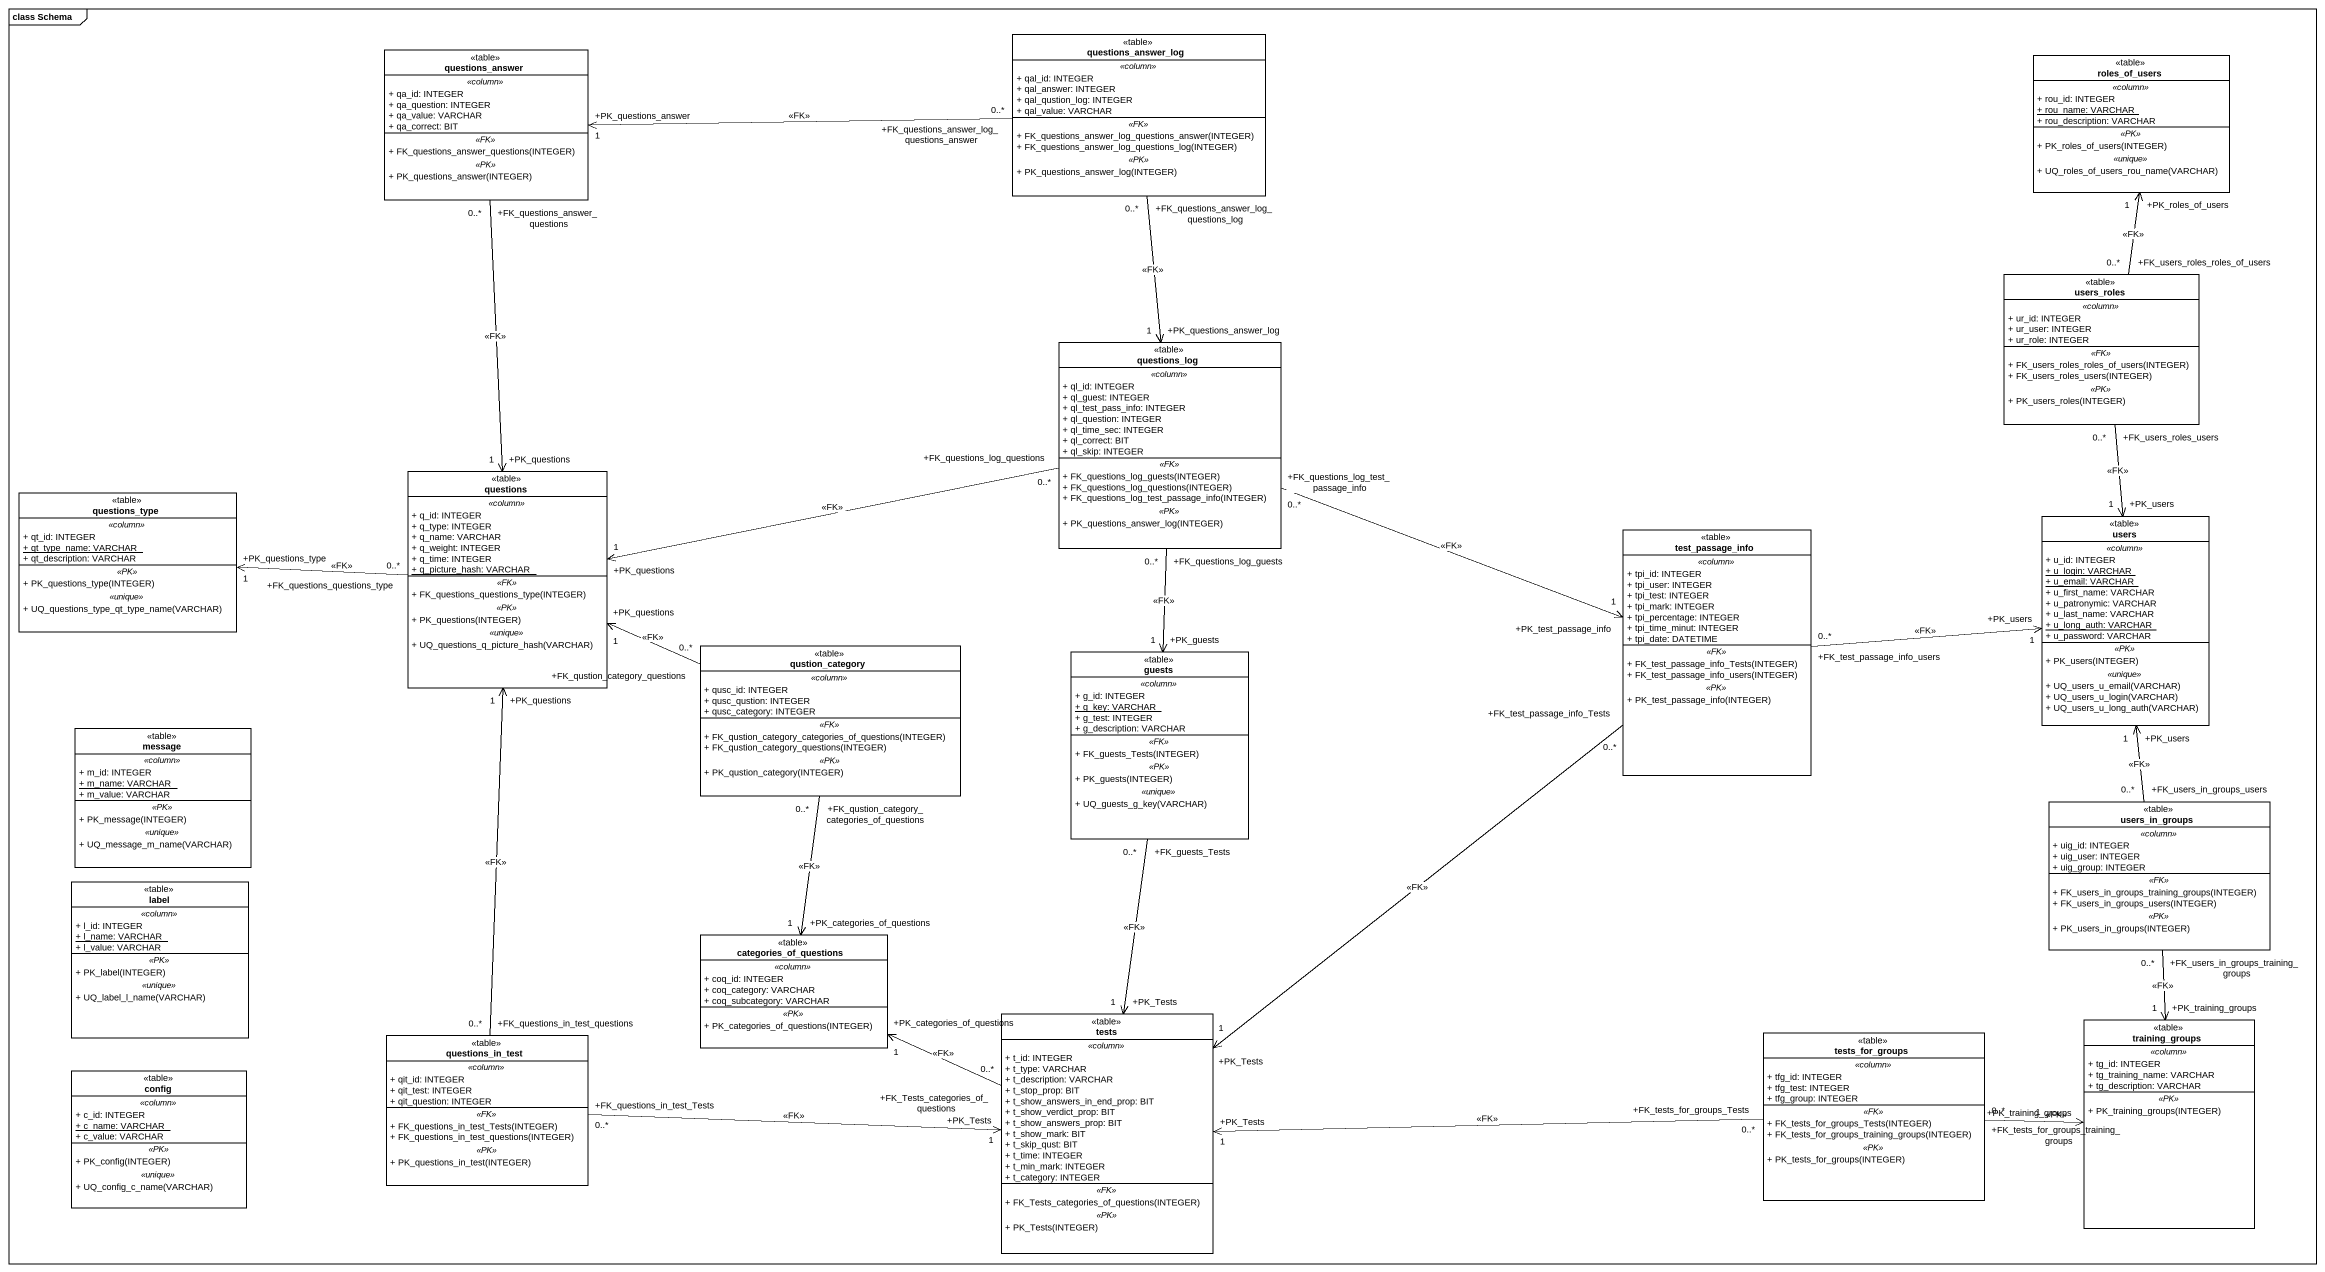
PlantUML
@startuml
mainframe class Schema
hide circle
hide empty members
skinparam classAttributeIconSize 0
class questions_answer_log <<table>> {
  .. <<column>> ..
  + qal_id: INTEGER
  + qal_answer: INTEGER
  + qal_qustion_log: INTEGER
  + qal_value: VARCHAR
  .. <<FK>> ..
  + FK_questions_answer_log_questions_answer(INTEGER)
  + FK_questions_answer_log_questions_log(INTEGER)
  .. <<PK>> ..
  + PK_questions_answer_log(INTEGER)
}
class questions_answer <<table>> {
  .. <<column>> ..
  + qa_id: INTEGER
  + qa_question: INTEGER
  + qa_value: VARCHAR
  + qa_correct: BIT
  .. <<FK>> ..
  + FK_questions_answer_questions(INTEGER)
  .. <<PK>> ..
  + PK_questions_answer(INTEGER)
}
class roles_of_users <<table>> {
  .. <<column>> ..
  + rou_id: INTEGER
  {static} + rou_name: VARCHAR
  + rou_description: VARCHAR
  .. <<PK>> ..
  + PK_roles_of_users(INTEGER)
  .. <<unique>> ..
  + UQ_roles_of_users_rou_name(VARCHAR)
}
class users_roles <<table>> {
  .. <<column>> ..
  + ur_id: INTEGER
  + ur_user: INTEGER
  + ur_role: INTEGER
  .. <<FK>> ..
  + FK_users_roles_roles_of_users(INTEGER)
  + FK_users_roles_users(INTEGER)
  .. <<PK>> ..
  + PK_users_roles(INTEGER)
}
class questions_log <<table>> {
  .. <<column>> ..
  + ql_id: INTEGER
  + ql_guest: INTEGER
  + ql_test_pass_info: INTEGER
  + ql_question: INTEGER
  + ql_time_sec: INTEGER
  + ql_correct: BIT
  + ql_skip: INTEGER
  .. <<FK>> ..
  + FK_questions_log_guests(INTEGER)
  + FK_questions_log_questions(INTEGER)
  + FK_questions_log_test_passage_info(INTEGER)
  .. <<PK>> ..
  + PK_questions_answer_log(INTEGER)
}
class questions <<table>> {
  .. <<column>> ..
  + q_id: INTEGER
  + q_type: INTEGER
  + q_name: VARCHAR
  + q_weight: INTEGER
  + q_time: INTEGER
  {static} + q_picture_hash: VARCHAR
  .. <<FK>> ..
  + FK_questions_questions_type(INTEGER)
  .. <<PK>> ..
  + PK_questions(INTEGER)
  .. <<unique>> ..
  + UQ_questions_q_picture_hash(VARCHAR)
}
class questions_type <<table>> {
  .. <<column>> ..
  + qt_id: INTEGER
  {static} + qt_type_name: VARCHAR
  + qt_description: VARCHAR
  .. <<PK>> ..
  + PK_questions_type(INTEGER)
  .. <<unique>> ..
  + UQ_questions_type_qt_type_name(VARCHAR)
}
class test_passage_info <<table>> {
  .. <<column>> ..
  + tpi_id: INTEGER
  + tpi_user: INTEGER
  + tpi_test: INTEGER
  + tpi_mark: INTEGER
  + tpi_percentage: INTEGER
  + tpi_time_minut: INTEGER
  + tpi_date: DATETIME
  .. <<FK>> ..
  + FK_test_passage_info_Tests(INTEGER)
  + FK_test_passage_info_users(INTEGER)
  .. <<PK>> ..
  + PK_test_passage_info(INTEGER)
}
class users <<table>> {
  .. <<column>> ..
  + u_id: INTEGER
  {static} + u_login: VARCHAR
  {static} + u_email: VARCHAR
  + u_first_name: VARCHAR
  + u_patronymic: VARCHAR
  + u_last_name: VARCHAR
  {static} + u_long_auth: VARCHAR
  + u_password: VARCHAR
  .. <<PK>> ..
  + PK_users(INTEGER)
  .. <<unique>> ..
  + UQ_users_u_email(VARCHAR)
  + UQ_users_u_login(VARCHAR)
  + UQ_users_u_long_auth(VARCHAR)
}
class qustion_category <<table>> {
  .. <<column>> ..
  + qusc_id: INTEGER
  + qusc_qustion: INTEGER
  + qusc_category: INTEGER
  .. <<FK>> ..
  + FK_qustion_category_categories_of_questions(INTEGER)
  + FK_qustion_category_questions(INTEGER)
  .. <<PK>> ..
  + PK_qustion_category(INTEGER)
}
class guests <<table>> {
  .. <<column>> ..
  + g_id: INTEGER
  {static} + g_key: VARCHAR
  + g_test: INTEGER
  + g_description: VARCHAR
  .. <<FK>> ..
  + FK_guests_Tests(INTEGER)
  .. <<PK>> ..
  + PK_guests(INTEGER)
  .. <<unique>> ..
  + UQ_guests_g_key(VARCHAR)
}
class message <<table>> {
  .. <<column>> ..
  + m_id: INTEGER
  {static} + m_name: VARCHAR
  + m_value: VARCHAR
  .. <<PK>> ..
  + PK_message(INTEGER)
  .. <<unique>> ..
  + UQ_message_m_name(VARCHAR)
}
class users_in_groups <<table>> {
  .. <<column>> ..
  + uig_id: INTEGER
  + uig_user: INTEGER
  + uig_group: INTEGER
  .. <<FK>> ..
  + FK_users_in_groups_training_groups(INTEGER)
  + FK_users_in_groups_users(INTEGER)
  .. <<PK>> ..
  + PK_users_in_groups(INTEGER)
}
class "label" as label_ <<table>> {
  .. <<column>> ..
  + l_id: INTEGER
  {static} + l_name: VARCHAR
  + l_value: VARCHAR
  .. <<PK>> ..
  + PK_label(INTEGER)
  .. <<unique>> ..
  + UQ_label_l_name(VARCHAR)
}
class categories_of_questions <<table>> {
  .. <<column>> ..
  + coq_id: INTEGER
  + coq_category: VARCHAR
  + coq_subcategory: VARCHAR
  .. <<PK>> ..
  + PK_categories_of_questions(INTEGER)
}
class tests <<table>> {
  .. <<column>> ..
  + t_id: INTEGER
  + t_type: VARCHAR
  + t_description: VARCHAR
  + t_stop_prop: BIT
  + t_show_answers_in_end_prop: BIT
  + t_show_verdict_prop: BIT
  + t_show_answers_prop: BIT
  + t_show_mark: BIT
  + t_skip_qust: BIT
  + t_time: INTEGER
  + t_min_mark: INTEGER
  + t_category: INTEGER
  .. <<FK>> ..
  + FK_Tests_categories_of_questions(INTEGER)
  .. <<PK>> ..
  + PK_Tests(INTEGER)
}
class questions_in_test <<table>> {
  .. <<column>> ..
  + qit_id: INTEGER
  + qit_test: INTEGER
  + qit_question: INTEGER
  .. <<FK>> ..
  + FK_questions_in_test_Tests(INTEGER)
  + FK_questions_in_test_questions(INTEGER)
  .. <<PK>> ..
  + PK_questions_in_test(INTEGER)
}
class tests_for_groups <<table>> {
  .. <<column>> ..
  + tfg_id: INTEGER
  + tfg_test: INTEGER
  + tfg_group: INTEGER
  .. <<FK>> ..
  + FK_tests_for_groups_Tests(INTEGER)
  + FK_tests_for_groups_training_groups(INTEGER)
  .. <<PK>> ..
  + PK_tests_for_groups(INTEGER)
}
class training_groups <<table>> {
  .. <<column>> ..
  + tg_id: INTEGER
  + tg_training_name: VARCHAR
  + tg_description: VARCHAR
  .. <<PK>> ..
  + PK_training_groups(INTEGER)
}
class config <<table>> {
  .. <<column>> ..
  + c_id: INTEGER
  {static} + c_name: VARCHAR
  + c_value: VARCHAR
  .. <<PK>> ..
  + PK_config(INTEGER)
  .. <<unique>> ..
  + UQ_config_c_name(VARCHAR)
}
questions_answer_log "+FK_questions_answer_log_questions_answer\n0..*" -left-> "+PK_questions_answer\n1" questions_answer : <<FK>>
questions_answer_log "+FK_questions_answer_log_questions_log\n0..*" --> "+PK_questions_answer_log\n1" questions_log : <<FK>>
questions_answer "+FK_questions_answer_questions\n0..*" --> "+PK_questions\n1" questions : <<FK>>
users_roles "+FK_users_roles_roles_of_users\n0..*" -up-> "+PK_roles_of_users\n1" roles_of_users : <<FK>>
users_roles "+FK_users_roles_users\n0..*" --> "+PK_users\n1" users : <<FK>>
questions_log "+FK_questions_log_questions\n0..*" -left-> "+PK_questions\n1" questions : <<FK>>
questions_log "+FK_questions_log_test_passage_info\n0..*" -right-> "+PK_test_passage_info\n1" test_passage_info : <<FK>>
questions_log "+FK_questions_log_guests\n0..*" --> "+PK_guests\n1" guests : <<FK>>
questions "+FK_questions_questions_type\n0..*" -left-> "+PK_questions_type\n1" questions_type : <<FK>>
test_passage_info "+FK_test_passage_info_users\n0..*" -right-> "+PK_users\n1" users : <<FK>>
test_passage_info "+FK_test_passage_info_Tests\n0..*" --> "+PK_Tests\n1" tests : <<FK>>
qustion_category "+FK_qustion_category_questions\n0..*" -left-> "+PK_questions\n1" questions : <<FK>>
qustion_category "+FK_qustion_category_categories_of_questions\n0..*" --> "+PK_categories_of_questions\n1" categories_of_questions : <<FK>>
guests "+FK_guests_Tests\n0..*" --> "+PK_Tests\n1" tests : <<FK>>
users_in_groups "+FK_users_in_groups_users\n0..*" -up-> "+PK_users\n1" users : <<FK>>
users_in_groups "+FK_users_in_groups_training_groups\n0..*" --> "+PK_training_groups\n1" training_groups : <<FK>>
tests "+FK_Tests_categories_of_questions\n0..*" -left-> "+PK_categories_of_questions\n1" categories_of_questions : <<FK>>
questions_in_test "+FK_questions_in_test_questions\n0..*" -up-> "+PK_questions\n1" questions : <<FK>>
questions_in_test "+FK_questions_in_test_Tests\n0..*" -right-> "+PK_Tests\n1" tests : <<FK>>
tests_for_groups "+FK_tests_for_groups_Tests\n0..*" -left-> "+PK_Tests\n1" tests : <<FK>>
tests_for_groups "+FK_tests_for_groups_training_groups\n0..*" -right-> "+PK_training_groups\n1" training_groups : <<FK>>
@enduml
